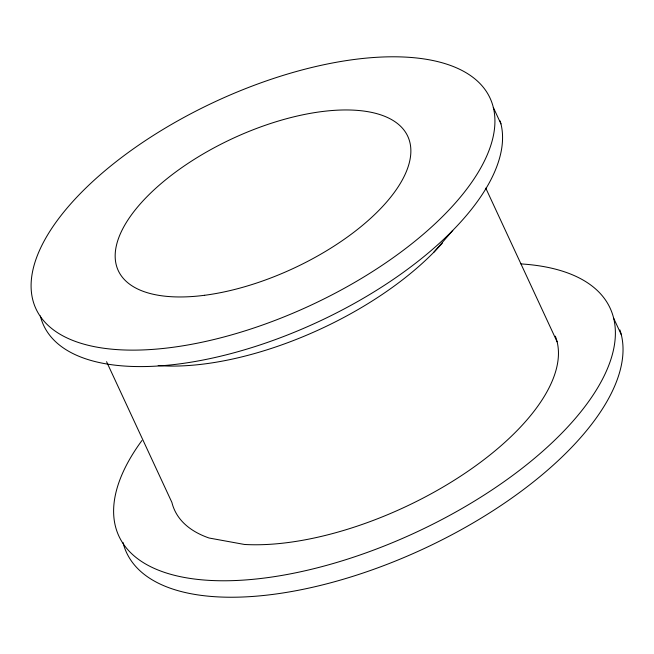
<?xml version="1.0" encoding="UTF-8"?>
<svg xmlns="http://www.w3.org/2000/svg" width="654" height="654" viewBox="0 0 654 654"><rect width="100%" height="100%" fill="white"/><g stroke="black" fill="none" stroke-linecap="round" stroke-linejoin="round"><path stroke-width="0.98" d="M433.864 252.207L452.764 230.412M613.665 318.228L621.3 334.684M493.32 107.436A250.294 112.463 -24.9 0 1 171.446 347.487A250.294 112.463 -24.9 0 1 124.268 155.456A250.294 112.463 -24.9 0 1 493.32 107.436L500.956 123.892M485.775 188.123L557.11 341.805M106.569 361.695L171.896 502.411A209.329 94.053 -24.9 0 0 209.084 538.013L244.416 544.455A209.329 94.053 -24.9 0 0 464.504 473.586A209.329 94.053 -24.9 0 0 555.311 336.164M619.894 329.902A270.781 121.669 -24.9 0 1 406.665 556.374A270.781 121.669 -24.9 0 1 122.985 542.444M520.952 263.914A270.781 121.669 -24.9 0 1 570.321 424.127A270.781 121.669 -24.9 0 1 234.598 580.564A270.781 121.669 -24.9 0 1 141.926 440.526M442.586 242.847A209.329 94.053 -24.9 0 1 158.211 365.553M500.138 120.949A250.294 112.463 -24.9 0 1 300.979 329.485A250.294 112.463 -24.9 0 1 40.335 315.939M204.628 295.281A159.576 71.703 -24.9 0 0 409.845 142.245A159.576 71.703 -24.9 0 0 174.553 172.86A159.576 71.703 -24.9 0 0 204.628 295.281"/></g></svg>
